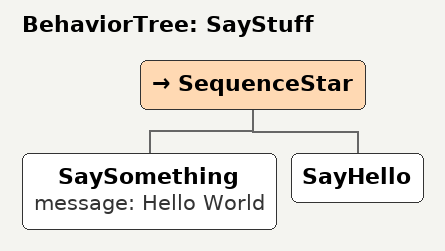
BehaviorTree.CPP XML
<root main_tree_to_execute="SayStuff">

    <BehaviorTree ID="SayStuff">
        <SequenceStar>
            <SaySomething message="Hello World"/>
            <SayHello/>
        </SequenceStar>
    </BehaviorTree>

</root>
